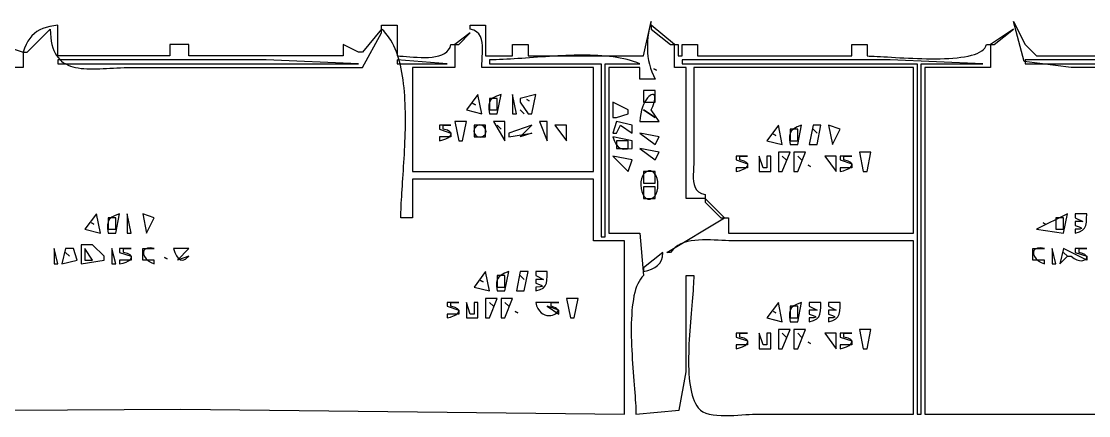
# Model space of a CAD drawing. Extents: x 0 to 1224, y 0 to 792.
# Drawn here: x 452.5 to 729.5, y 324.6 to 427 of the extents above; entities that cross this region are included whole.
import ezdxf

# ---------------------------------------------------------------- set-up
doc = ezdxf.new("R2010")
doc.units = 0
doc.layers.add('C7', color=7, linetype='CONTINUOUS')

msp = doc.modelspace()

# ---------------------------------------------------------------- linework, layer by layer
at = {"layer": 'C7'}
for points in [[(449.804016, 326.030853), (493.919739, 326.285492), (609, 325), (609, 370), (601, 370), (601, 386), (554, 386), (554, 376), (551, 376), (551.005, 376.6907), (551.0195, 377.4155), (551.0428, 378.1729), (551.074, 378.9614), (551.1124, 379.7796), (551.1571, 380.6259), (551.2075, 381.4989), (551.2627, 382.3971), (551.3219, 383.3191), (551.3843, 384.2634), (551.4492, 385.2284), (551.5157, 386.2128), (551.5832, 387.215), (551.6507, 388.2335), (551.7176, 389.267), (551.783, 390.3139), (551.8462, 391.3727), (551.9063, 392.442), (551.9625, 393.5202), (552.0142, 394.606), (552.0605, 395.6979), (552.1006, 396.7943), (552.1338, 397.8937), (552.1592, 398.9949), (552.1761, 400.0961), (552.1836, 401.196), (552.1811, 402.2931), (552.1677, 403.386), (552.1426, 404.473), (552.1051, 405.5529), (552.0543, 406.624), (551.9895, 407.6849), (551.9099, 408.7342), (551.8147, 409.7704), (551.7031, 410.7919), (551.5744, 411.7974), (551.4277, 412.7853), (551.2623, 413.7541), (551.0774, 414.7025), (550.8722, 415.6288), (550.6458, 416.5318), (550.3977, 417.4097), (550.1268, 418.2613), (549.8326, 419.085), (549.5141, 419.8793), (549.1706, 420.6428), (548.8013, 421.374), (548.4054, 422.0714), (547.9822, 422.7335), (547.5308, 423.3589), (547.0505, 423.9461), (546.5405, 424.4936), (546, 425), (546, 426), (550, 426), (550, 418), (550.7407, 417.9833), (551.5526, 417.9394), (552.4233, 417.8775), (553.3402, 417.8066), (554.2907, 417.7359), (555.2623, 417.6746), (556.2424, 417.6318), (557.2185, 417.6167), (558.1781, 417.6385), (559.1086, 417.7061), (559.9974, 417.8289), (560.8321, 418.016), (561.6001, 418.2764), (562.2887, 418.6194), (562.8856, 419.0541), (563.3781, 419.5897), (563.7538, 420.2352), (564, 421), (565, 421), (565, 415), (554, 415), (554, 388), (601, 388), (601, 415), (572, 415), (572.0217, 415.8937), (572.0739, 416.8253), (572.1367, 417.7789), (572.1904, 418.7384), (572.2151, 419.6879), (572.1912, 420.6112), (572.0988, 421.4925), (571.9182, 422.3157), (571.6296, 423.0648), (571.2132, 423.7237), (570.6493, 424.2766), (569.9182, 424.7073), (569, 425), (569, 426), (573, 426), (573, 418), (580, 418), (580, 421), (584, 421), (584, 418), (614, 418), (616, 427), (615.7194, 425.9811), (615.4804, 424.9604), (615.2849, 423.9388), (615.1347, 422.9175), (615.0317, 421.8975), (614.9776, 420.8799), (614.9744, 419.8656), (615.0238, 418.8558), (615.1278, 417.8515), (615.2882, 416.8537), (615.5067, 415.8635), (615.7854, 414.882), (616.1259, 413.9102), (616.5301, 412.9492), (617, 412), (613, 412), (613, 415), (605, 415), (605, 372), (613, 372), (614, 361), (613.5645, 360.565), (613.1672, 360.0578), (612.8065, 359.4821), (612.4811, 358.8417), (612.1895, 358.1401), (611.9301, 357.3811), (611.7017, 356.5685), (611.5026, 355.7059), (611.3315, 354.797), (611.1869, 353.8456), (611.0674, 352.8554), (610.9715, 351.83), (610.8977, 350.7733), (610.8446, 349.6888), (610.8108, 348.5804), (610.7947, 347.4517), (610.795, 346.3064), (610.8101, 345.1482), (610.8387, 343.981), (610.8792, 342.8082), (610.9303, 341.6338), (610.9904, 340.4613), (611.0582, 339.2946), (611.1321, 338.1372), (611.2107, 336.993), (611.2926, 335.8656), (611.3763, 334.7587), (611.4603, 333.6761), (611.5432, 332.6214), (611.6236, 331.5984), (611.6999, 330.6108), (611.7708, 329.6623), (611.8348, 328.7566), (611.8904, 327.8974), (611.9361, 327.0884), (611.9706, 326.3334), (611.9924, 325.636), (612, 325), (623.25769, 326.027771), (625, 336), (625, 361), (627, 361), (626.9917, 360.3271), (626.9681, 359.5985), (626.9306, 358.8174), (626.8808, 357.9875), (626.8203, 357.1122), (626.7506, 356.195), (626.6734, 355.2395), (626.5901, 354.2492), (626.5024, 353.2275), (626.4119, 352.1779), (626.32, 351.1041), (626.2283, 350.0094), (626.1385, 348.8974), (626.0521, 347.7716), (625.9706, 346.6354), (625.8956, 345.4925), (625.8287, 344.3463), (625.7715, 343.2003), (625.7255, 342.058), (625.6923, 340.9229), (625.6735, 339.7985), (625.6705, 338.6883), (625.6851, 337.5959), (625.7187, 336.5248), (625.7729, 335.4783), (625.8494, 334.4602), (625.9496, 333.4737), (626.0751, 332.5226), (626.2275, 331.6102), (626.4084, 330.7401), (626.6192, 329.9157), (626.8617, 329.1407), (627.1374, 328.4184), (627.4478, 327.7524), (627.7944, 327.1462), (628.179, 326.6034)], [(757, 415), (725, 415), (712.74231, 416.603394), (710, 427), (713, 421), (716, 418), (756, 418)], [(453, 419), (454, 419), (460, 425), (460.03, 423.8722), (460.1123, 422.8272), (460.2454, 421.8619), (460.4277, 420.9733), (460.6576, 420.1584), (460.9336, 419.4142), (461.2541, 418.7376), (461.6174, 418.1256), (462.0222, 417.5751), (462.4667, 417.0833), (462.9494, 416.647), (463.4688, 416.2633), (464.0233, 415.9291), (464.6113, 415.6414), (465.2313, 415.3971), (465.8816, 415.1933), (466.5608, 415.027), (467.2673, 414.895), (467.9994, 414.7945), (468.7557, 414.7223), (469.5345, 414.6755), (470.3344, 414.651), (471.1536, 414.6458), (471.9908, 414.6569), (472.8442, 414.6813), (473.7123, 414.716), (474.5936, 414.7579), (475.4866, 414.804), (476.3895, 414.8513), (477.3009, 414.8967), (478.2193, 414.9374), (479.1429, 414.9701), (480.0703, 414.992), (481, 415), (541, 415), (546, 424), (546, 425), (541, 419), (540, 419), (536, 421), (536, 418), (496, 418), (496, 421), (491, 421), (491, 418), (462, 418), (462, 426), (460.926, 425.8545), (459.9207, 425.6621), (458.9827, 425.4176), (458.1107, 425.116), (457.3033, 424.7522), (456.559, 424.3212), (455.8764, 423.818), (455.2542, 423.2376), (454.691, 422.5748), (454.1854, 421.8247), (453.7359, 420.9822), (453.3412, 420.0423), (453, 419)], [(565, 421), (566, 421), (569, 424), (565, 421)], [(616, 426), (616, 425), (621, 421), (622, 421), (616, 426)], [(704, 421), (705, 421), (710, 425), (704, 421)], [(447, 421), (453, 419), (453, 415), (406, 415)], [(628.179, 326.6033), (628.7228, 326.0585), (629.3941, 325.6166), (630.1763, 325.2683), (631.0533, 325.0043), (632.0085, 324.815), (633.0257, 324.6913), (634.0883, 324.6237), (635.1802, 324.603), (636.2848, 324.6196), (637.3858, 324.6644), (638.4669, 324.728), (639.5117, 324.801), (640.5037, 324.874), (641.4267, 324.9377), (642.2642, 324.9828), (643, 325), (684, 325), (684, 370), (637, 370), (636.1487, 370.0128), (635.2481, 370.0461), (634.3064, 370.0922), (633.3321, 370.1433), (632.3337, 370.1914), (631.3195, 370.2288), (630.2982, 370.2478), (629.278, 370.2404), (628.2675, 370.1988), (627.275, 370.1153), (626.3091, 369.9821), (625.3782, 369.7913), (624.4906, 369.5351), (623.655, 369.2057), (622.8797, 368.7953), (622.1731, 368.2961), (621.5437, 367.7002), (621, 367), (620, 367), (635, 376), (636, 376), (636, 372), (684, 372), (684, 415), (627, 415), (627, 390), (626.9798, 389.0374), (626.9375, 388.0833), (626.8998, 387.1508), (626.8938, 386.2524), (626.9463, 385.4011), (627.0844, 384.6097), (627.3349, 383.891), (627.7247, 383.2579), (628.2809, 382.7231), (629.0303, 382.2995), (630, 382), (630, 381), (625, 381), (625, 415), (622, 415), (622, 421), (623, 421), (623, 418), (624, 418), (624, 421), (628, 421), (628, 418), (668, 418), (668, 421), (672, 421), (672, 418), (672.5392, 417.9931), (673.1617, 417.9735), (673.8617, 417.9429), (674.6335, 417.9029), (675.4715, 417.8552), (676.3698, 417.8014), (677.3228, 417.7431), (678.3248, 417.6821), (679.37, 417.6199), (680.4527, 417.5582), (681.5672, 417.4986), (682.7079, 417.4429), (683.8689, 417.3926), (685.0446, 417.3494), (686.2292, 417.315), (687.4171, 417.2909), (688.6025, 417.2789), (689.7797, 417.2805), (690.943, 417.2975), (692.0866, 417.3315), (693.205, 417.3841), (694.2922, 417.457), (695.3427, 417.5519), (696.3507, 417.6702), (697.3105, 417.8139), (698.2164, 417.9844), (699.0626, 418.1834), (699.8435, 418.4126), (700.5534, 418.6736), (701.1864, 418.968), (701.737, 419.2976), (702.1993, 419.6639), (702.5677, 420.0687), (702.8365, 420.5135), (703, 421), (704, 421), (704, 415), (687, 415), (687, 325), (737, 325)], [(462, 417), (462, 416), (540, 416), (516, 417), (462, 417)], [(550, 417), (550, 416), (563, 416), (550, 417)], [(574, 417), (574, 416), (603, 416), (603, 371), (604, 371), (604, 416), (613, 416), (612.216, 416.3092), (611.406, 416.5908), (610.5712, 416.8459), (609.713, 417.0755), (608.8326, 417.2807), (607.9314, 417.4623), (607.0105, 417.6216), (606.0713, 417.7594), (605.115, 417.8769), (604.143, 417.9749), (603.1564, 418.0547), (602.1567, 418.1171), (601.145, 418.1633), (600.1227, 418.1942), (599.091, 418.2109), (598.0512, 418.2143), (597.0046, 418.2056), (595.9525, 418.1857), (594.8961, 418.1557), (593.8368, 418.1166), (592.7758, 418.0694), (591.7144, 418.0151), (590.6539, 417.9549), (589.5955, 417.8895), (588.5405, 417.8203), (587.4903, 417.748), (586.4461, 417.6738), (585.4091, 417.5987), (584.3808, 417.5238), (583.3622, 417.4499), (582.3548, 417.3783), (581.3598, 417.3098), (580.3785, 417.2456), (579.4121, 417.1865), (578.462, 417.1338), (577.5294, 417.0883), (576.6156, 417.0512), (575.7219, 417.0234), (574.8496, 417.006), (574, 417)], [(624, 417), (624, 416), (685, 416), (685, 325), (686, 325), (686, 416), (702, 416), (678, 417), (624, 417)], [(713, 417), (713, 416), (758, 416), (758, 327), (759, 327), (759, 416), (833, 416), (797, 417), (713, 417)], [(616.666687, 414.666656), (617.333313, 414.333344), (616.666687, 414.666656)], [(571, 408), (568, 404), (572, 403), (571, 408)], [(574, 403), (576, 403), (577, 408), (575.8519, 407.5726), (574.9911, 407.12), (574.389, 406.5998), (574.0173, 405.9699), (573.8475, 405.1881), (573.8512, 404.2122), (574, 403)], [(580, 408), (580, 403), (581, 403), (580, 408)], [(582, 407), (582, 406), (584, 403), (585, 403), (586, 408), (582, 407)], [(613, 401), (618, 401), (616, 404), (616.3984, 404.9056), (616.6833, 405.6912), (616.864, 406.3589), (616.95, 406.9114), (616.9506, 407.3509), (616.8753, 407.68), (616.7333, 407.9009), (616.534, 408.0162), (616.2869, 408.0283), (616.0012, 407.9395), (615.6865, 407.7524), (615.352, 407.4692), (615.0071, 407.0925), (614.6612, 406.6246), (614.3238, 406.0679), (614.004, 405.425), (613.7114, 404.6981), (613.4554, 403.8898), (613.2452, 403.0023), (613.0902, 402.0383), (613, 401)], [(614, 409), (614, 406), (617, 406), (617, 409), (614, 409)], [(569.666687, 405.666656), (570.333313, 405.333344), (569.666687, 405.666656)], [(574, 407), (574, 404), (576, 404), (576, 407), (574, 407)], [(583.666687, 406.666656), (584.333313, 406.333344), (583.666687, 406.666656)], [(606, 406), (606, 402), (607, 402), (610, 403), (610, 404), (606, 406)], [(582, 404), (583, 403), (582, 404)], [(614, 404), (617, 402), (614, 404)], [(561, 400), (561, 399), (564, 398), (564, 397), (561, 397), (561, 396), (561.8898, 396.2117), (562.6847, 396.4919), (563.3419, 396.8242), (563.8187, 397.1925), (564.0722, 397.5802), (564.0599, 397.9711), (563.7389, 398.3489), (563.0665, 398.6973), (562, 399), (562, 400), (564, 400), (561, 400)], [(565, 401), (566, 396), (567, 396), (568, 401), (565, 401)], [(570.602661, 399.843384), (570.0654, 399.2691), (569.8974, 398.6017), (570.0358, 397.9351), (570.4177, 397.3632), (570.9804, 396.9802), (571.6612, 396.88), (572.3973, 397.1566), (572.9344, 397.7307), (573.1024, 398.3981), (572.9641, 399.0648), (572.5822, 399.6366), (572.0194, 400.0196), (571.3386, 400.1198), (570.6026, 399.8433)], [(570, 400), (570, 397), (573, 397), (573, 400), (570, 400)], [(575, 401), (578, 396), (578, 401), (575, 401)], [(576, 400), (577, 399), (576, 400)], [(579, 398), (579, 397), (585, 398), (582, 397), (585, 400), (579, 398)], [(587, 401), (589, 396), (589, 401), (587, 401)], [(591, 400), (594, 396), (594, 400), (593, 400), (591, 400)], [(606, 398), (607, 398), (608, 400), (611, 398), (611, 399), (611, 400), (607, 401), (606, 398)], [(649, 400), (646, 396), (650, 395), (649, 400)], [(652, 395), (654, 395), (655, 400), (653.8519, 399.5726), (652.9911, 399.12), (652.389, 398.5998), (652.0173, 397.9699), (651.8475, 397.1881), (651.8512, 396.2122), (652, 395)], [(652, 399), (652, 396), (654, 396), (654, 399), (652, 399)], [(658, 400), (657, 395), (658, 395), (659, 395), (660, 400), (658, 400)], [(658, 399), (659, 398), (658, 399)], [(662, 400), (663, 395), (665, 399), (662, 400)], [(606, 397), (606.4272, 395.8519), (606.8799, 394.9911), (607.4, 394.389), (608.0299, 394.0172), (608.8117, 393.8474), (609.7877, 393.8511), (611, 394), (611, 396), (606, 397)], [(613, 398), (617, 395), (618, 397), (613, 398)], [(647.666687, 397.666656), (648.333313, 397.333344), (647.666687, 397.666656)], [(607, 396), (607, 394), (610, 394), (610, 396), (607, 396)], [(613, 394), (617, 391), (618, 393), (613, 394)], [(606, 392), (610, 388), (611, 391), (606, 392)], [(607, 391), (608, 390), (607, 391)], [(638, 392), (638, 391), (641, 390), (641, 389), (638, 389), (638, 388), (638.8898, 388.2117), (639.6847, 388.4919), (640.3419, 388.8242), (640.8187, 389.1925), (641.0722, 389.5802), (641.0599, 389.9711), (640.7389, 390.3489), (640.0665, 390.6973), (639, 391), (639, 392), (641, 392), (638, 392)], [(644, 392), (644, 388), (647, 388), (647, 392), (646, 392), (646, 389), (645, 389), (644, 392)], [(649, 393), (649, 388), (650, 388), (652, 393), (649, 393)], [(650, 392), (651, 391), (650, 392)], [(653, 393), (653, 388), (654, 388), (656, 393), (653, 393)], [(654, 392), (655, 391), (654, 392)], [(661, 392), (664, 388), (664, 392), (663, 392), (661, 392)], [(665, 392), (665, 391), (668, 390), (668, 389), (665, 389), (665, 388), (665.8898, 388.2117), (666.6847, 388.4919), (667.3419, 388.8242), (667.8187, 389.1925), (668.0722, 389.5802), (668.0599, 389.9711), (667.7389, 390.3489), (667.0665, 390.6973), (666, 391), (666, 392), (668, 392), (665, 392)], [(670, 393), (671, 388), (672, 388), (673, 393), (670, 393)], [(614.568665, 387.839508), (614.083, 387.405), (613.7149, 386.8081), (613.4609, 386.0896), (613.3173, 385.2901), (613.2809, 384.4503), (613.3481, 383.6109), (613.5155, 382.8124), (613.7797, 382.0956), (614.1372, 381.5012), (614.5845, 381.0698), (615.1183, 380.8421), (615.735, 380.8587), (616.4313, 381.1605)], [(614, 388), (614, 385), (617, 385), (617, 388), (614, 388)], [(616.4313, 381.1604), (616.9168, 381.5948), (617.2849, 382.1916), (617.539, 382.9101), (617.6825, 383.7096), (617.7189, 384.5494), (617.6517, 385.3889), (617.4843, 386.1874), (617.2201, 386.9042), (616.8626, 387.4986), (616.4153, 387.93), (615.8815, 388.1578), (615.2648, 388.1411), (614.5686, 387.8395)], [(656.666687, 389.666656), (657.333313, 389.333344), (656.666687, 389.666656)], [(614, 384), (614, 381), (617, 381), (617, 384), (614, 384)], [(630, 381), (630, 380), (634, 376), (635, 376), (630, 381)], [(472, 377), (469, 373), (473, 372), (472, 377)], [(475, 372), (477, 372), (478, 377), (476.8519, 376.5726), (475.9911, 376.12), (475.389, 375.5998), (475.0172, 374.97), (474.8474, 374.1882), (474.8511, 373.2122), (475, 372)], [(480, 377), (480, 372), (481, 372), (480, 377)], [(484, 377), (485, 372), (487, 376), (484, 377)], [(716, 373), (723, 372), (724, 377), (716, 373)], [(726, 377), (726, 376), (728, 375), (726, 375), (726, 374), (726.9978, 373.645), (727.5823, 373.3657), (727.6678, 373.1638), (727.1688, 373.0412), (726, 373), (726, 372), (727.1243, 372.3259), (727.919, 372.7538), (728.4426, 373.3001), (728.7538, 373.9814), (728.9113, 374.8141), (728.9738, 375.8148), (729, 377), (726, 377)], [(470.666656, 374.666656), (471.333344, 374.333344), (470.666656, 374.666656)], [(475, 376), (475, 373), (477, 373), (477, 376), (475, 376)], [(717.666687, 374.666656), (718.333313, 374.333344), (717.666687, 374.666656)], [(721, 376), (721, 373), (723, 373), (723, 376), (721, 376)], [(468, 369), (468, 364), (474, 365), (474, 366), (471, 369), (468, 369)], [(461, 368), (461, 364), (462, 364), (461, 368)], [(464, 368), (463, 364), (467, 365), (466, 368), (464, 368)], [(464, 367), (465, 366), (464, 367)], [(469, 368), (469, 365), (470, 365), (471, 365), (469, 368)], [(476, 368), (476, 364), (477, 364), (476, 368)], [(478, 368), (478, 367), (481, 366), (481, 365), (478, 365), (478, 364), (478.8898, 364.2116), (479.6847, 364.4918), (480.3419, 364.8242), (480.8186, 365.1924), (481.0722, 365.5801), (481.0599, 365.9711), (480.7389, 366.3489), (480.0665, 366.6973), (479, 367), (479, 368), (481, 368), (478, 368)], [(487, 364), (487, 365), (484, 365), (484, 368), (487, 368), (485.9802, 368.1463), (485.1989, 368.0889), (484.6445, 367.8617), (484.3055, 367.4985), (484.1705, 367.0334), (484.2279, 366.5002), (484.4663, 365.9328), (484.8742, 365.3651), (485.4401, 364.8312), (486.1525, 364.3648), (487, 364)], [(489.666656, 365.666656), (490.333344, 365.333344), (489.666656, 365.666656)], [(492, 368), (492.3568, 367.0001), (492.7618, 366.1368), (493.229, 365.471), (493.7723, 365.0635), (494.4059, 364.9753), (495.1438, 365.2671), (496, 366), (493, 365), (496, 368), (492, 368)], [(619, 367), (614, 363), (614, 362), (615.056, 362.3227), (616.0234, 362.6794), (616.8848, 363.0963), (617.6231, 363.5995), (618.221, 364.2153), (618.6613, 364.9699), (618.9267, 365.8894), (619, 367)], [(718, 364), (718, 365), (715, 365), (715, 368), (718, 368), (716.9802, 368.1463), (716.1989, 368.0889), (715.6445, 367.8617), (715.3055, 367.4985), (715.1705, 367.0334), (715.228, 366.5002), (715.4664, 365.9328), (715.8743, 365.3651), (716.4401, 364.8312), (717.1525, 364.3648), (718, 364)], [(720, 368), (720, 364), (721, 364), (720, 368)], [(726, 368), (726, 367), (729, 366), (729, 365), (723, 368), (722, 364), (724, 366), (725, 366), (725.7083, 365.4303), (726.4155, 365.0652), (727.0925, 364.879), (727.7098, 364.8458), (728.2385, 364.9399), (728.6491, 365.1356), (728.9126, 365.4071), (728.9997, 365.7286), (728.8812, 366.0744), (728.5279, 366.4187), (727.9105, 366.7358), (727, 367), (727, 368), (729, 368), (726, 368)], [(723, 367), (724, 366), (723, 367)], [(573, 362), (570, 358), (574, 357), (573, 362)], [(576, 357), (578, 357), (579, 362), (577.8519, 361.5726), (576.9911, 361.12), (576.389, 360.5998), (576.0173, 359.97), (575.8475, 359.1882), (575.8512, 358.2122), (576, 357)], [(576, 361), (576, 358), (578, 358), (578, 361), (576, 361)], [(582, 362), (581, 357), (582, 357), (583, 357), (584, 362), (582, 362)], [(582, 361), (583, 360), (582, 361)], [(586, 362), (586, 361), (588, 360), (586, 360), (586, 359), (586.9978, 358.645), (587.5823, 358.3657), (587.6678, 358.1638), (587.1689, 358.0412), (586, 358), (586, 357), (587.1243, 357.3259), (587.919, 357.7538), (588.4426, 358.3001), (588.7538, 358.9814), (588.9113, 359.8141), (588.9738, 360.8148), (589, 362), (586, 362)], [(571.666687, 359.666656), (572.333313, 359.333344), (571.666687, 359.666656)], [(573, 355), (573, 350), (574, 350), (576, 355), (573, 355)], [(577, 355), (577, 350), (578, 350), (580, 355), (577, 355)], [(594, 355), (595, 350), (596, 350), (597, 355), (594, 355)], [(563, 354), (563, 353), (566, 352), (566, 351), (563, 351), (563, 350), (563.8898, 350.2117), (564.6847, 350.4919), (565.3419, 350.8242), (565.8187, 351.1925), (566.0723, 351.5802), (566.0599, 351.9711), (565.7389, 352.3489), (565.0665, 352.6973), (564, 353), (564, 354), (566, 354), (563, 354)], [(568, 354), (568, 350), (571, 350), (571, 354), (570, 354), (570, 351), (569, 351), (568, 354)], [(574, 354), (575, 353), (574, 354)], [(578, 354), (579, 353), (578, 354)], [(587, 354), (586, 354), (586.2392, 353.1233), (586.5619, 352.3958), (586.9533, 351.8071), (587.3988, 351.3469), (587.884, 351.0047), (588.3942, 350.7703), (588.9148, 350.6333), (589.4313, 350.5833), (589.9291, 350.6099), (590.3936, 350.7028), (590.8102, 350.8517), (591.1644, 351.0462), (591.4415, 351.2759), (591.6271, 351.5304), (591.7064, 351.7995), (591.665, 352.0727), (591.4882, 352.3397), (591.1615, 352.5902), (590.6702, 352.8137), (590, 353), (590, 354), (592, 354), (587, 354)], [(589, 353), (592, 351), (592, 352), (589, 353)], [(649, 354), (646, 350), (650, 349), (649, 354)], [(652, 349), (654, 349), (655, 354), (653.8519, 353.5726), (652.9911, 353.12), (652.389, 352.5998), (652.0173, 351.9699), (651.8475, 351.1881), (651.8512, 350.2122), (652, 349)], [(652, 353), (652, 350), (654, 350), (654, 353), (652, 353)], [(657, 354), (657, 353), (659, 352), (657, 352), (657, 351), (657.9978, 350.645), (658.5822, 350.3657), (658.6678, 350.1638), (658.1688, 350.0412), (657, 350), (657, 349), (658.1243, 349.3259), (658.919, 349.7538), (659.4426, 350.3001), (659.7538, 350.9814), (659.9113, 351.8141), (659.9738, 352.8148), (660, 354), (657, 354)], [(662, 354), (662, 353), (664, 352), (662, 352), (662, 351), (662.9978, 350.645), (663.5822, 350.3657), (663.6677, 350.1638), (663.1688, 350.0412), (662, 350), (662, 349), (663.1243, 349.3259), (663.919, 349.7538), (664.4426, 350.3001), (664.7538, 350.9814), (664.9113, 351.8141), (664.9738, 352.8148), (665, 354), (662, 354)], [(580.666687, 351.666656), (581.333313, 351.333344), (580.666687, 351.666656)], [(647.666687, 351.666656), (648.333313, 351.333344), (647.666687, 351.666656)], [(649, 347), (649, 342), (650, 342), (652, 347), (649, 347)], [(653, 347), (653, 342), (654, 342), (656, 347), (653, 347)], [(670, 347), (671, 342), (672, 342), (673, 347), (670, 347)], [(638, 346), (638, 345), (641, 344), (641, 343), (638, 343), (638, 342), (638.8898, 342.2117), (639.6847, 342.4919), (640.3419, 342.8242), (640.8187, 343.1925), (641.0722, 343.5802), (641.0599, 343.9711), (640.7389, 344.3489), (640.0665, 344.6973), (639, 345), (639, 346), (641, 346), (638, 346)], [(644, 346), (644, 342), (647, 342), (647, 346), (646, 346), (646, 343), (645, 343), (644, 346)], [(650, 346), (651, 345), (650, 346)], [(654, 346), (655, 345), (654, 346)], [(656.666687, 343.666656), (657.333313, 343.333344), (656.666687, 343.666656)], [(661, 346), (664, 342), (664, 346), (663, 346), (661, 346)], [(665, 346), (665, 345), (668, 344), (668, 343), (665, 343), (665, 342), (665.8898, 342.2117), (666.6847, 342.4919), (667.3419, 342.8242), (667.8187, 343.1925), (668.0722, 343.5802), (668.0599, 343.9711), (667.7389, 344.3489), (667.0665, 344.6973), (666, 345), (666, 346), (668, 346), (665, 346)]]:
    msp.add_lwpolyline(points, dxfattribs=at)

doc.saveas('drawing.dxf')
